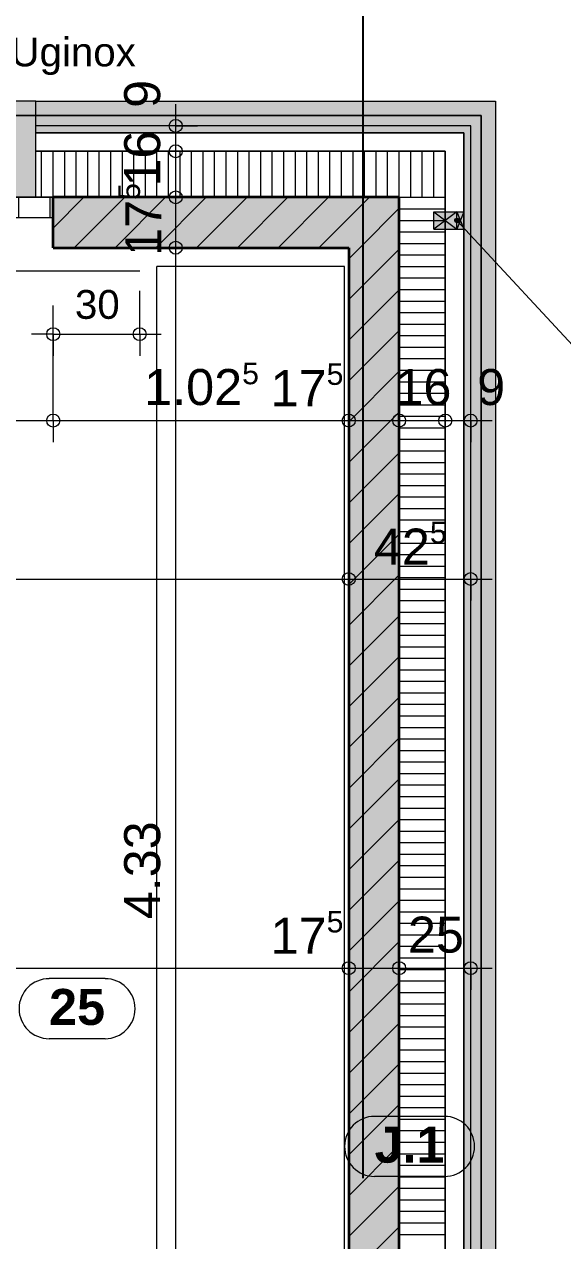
# Model space of a CAD drawing. Header units: metres. Extents: x 0.003 to 0.843, y 0.003 to 0.597.
# Drawn here: x 0.6044 to 0.6417, y 0.4112 to 0.4957 of the extents above; entities that cross this region are included whole.
import ezdxf

# ---------------------------------------------------------------- set-up
doc = ezdxf.new("R2010")
doc.units = ezdxf.units.M
for name, pattern in [('AUSGEZOGEN', [0]), ('LINIE_23', [0.0079, 0.004, -0.0013, 0, -0.0013, 0, -0.0013]), ('PUNKT2', [3.175, 0, -3.175]), ('STRICHLINIE', [19.05, 12.7, -6.35]), ('STRICHPUNKT', [25.4, 12.7, -6.35, 0, -6.35])]:
    doc.linetypes.add(name, pattern=pattern)
for name, color, linetype, lineweight in [('Allgemein', 7, 'AUSGEZOGEN', 18), ('Bauachsen grob', 7, 'STRICHPUNKT', 13), ('Daemmung', 7, 'AUSGEZOGEN', 18), ('Fenster', 7, 'AUSGEZOGEN', 18), ('Fuellflaeche tragende Wände MW', 7, 'AUSGEZOGEN', 13), ('Holz Fassadenverkleidung', 7, 'AUSGEZOGEN', 18), ('Holz Unterkonstruktion', 7, 'AUSGEZOGEN', 25), ('Konstruktion oben', 7, 'STRICHLINIE', 13), ('Moebel', 253, 'AUSGEZOGEN', 13), ('Spengler', 7, 'AUSGEZOGEN', 18), ('Text Werkplan Ausfuehrung', 7, 'AUSGEZOGEN', 25), ('Unterkonstruktion', 7, 'AUSGEZOGEN', 18), ('Vorhangbrett', 7, 'AUSGEZOGEN', 13), ('Wand Mauerwerk tragend', 7, 'AUSGEZOGEN', 35), ('Werkplan- Ausfuehrungsmasse', 7, 'AUSGEZOGEN', 13)]:
    doc.layers.add(name, color=color, linetype=linetype, lineweight=lineweight)
doc.styles.add('ARIAL', font='ARIAL.TTF')

msp = doc.modelspace()

# ---------------------------------------------------------------- hatches: boundary and pattern name
at = {"layer": 'Allgemein', "linetype": 'AUSGEZOGEN', "lineweight": 13}
for points in [[(0.60436, 0.48684), (0.60436, 0.48364), (0.60516, 0.48364), (0.60516, 0.48684), (0.60516, 0.48764), (0.60516, 0.48812), (0.60516, 0.4886), (0.60516, 0.48932), (0.60436, 0.48932), (0.60436, 0.4886), (0.60436, 0.48812), (0.60436, 0.48764)], [(0.63484, 0.48812), (0.63484, 0.39774), (0.63532, 0.39774), (0.63532, 0.48812)]]:
    msp.add_hatch(color=32, dxfattribs=at).paths.add_polyline_path(points)
h = msp.add_hatch(color=32, dxfattribs=at)
h.paths.add_polyline_path([(0.51916, 0.48812), (0.57956, 0.48812), (0.57956, 0.4886), (0.51916, 0.4886)])
h.paths.add_polyline_path([(0.47686, 0.48812), (0.49356, 0.48812), (0.49356, 0.4886), (0.47686, 0.4886)])
h.paths.add_polyline_path([(0.60516, 0.48812), (0.63532, 0.48812), (0.63532, 0.4886), (0.60516, 0.4886)])
at = {"layer": 'Fuellflaeche tragende Wände MW', "linetype": 'AUSGEZOGEN', "lineweight": 13}
for points in [[(0.60636, 0.48364), (0.60636, 0.48014), (0.62686, 0.48014), (0.62686, 0.48364)], [(0.62686, 0.48364), (0.62686, 0.38834), (0.63036, 0.38834), (0.63036, 0.48364)]]:
    msp.add_hatch(color=241, dxfattribs=at).paths.add_polyline_path(points)
at = {"layer": 'Holz Unterkonstruktion', "linetype": 'AUSGEZOGEN', "lineweight": 13}
for points in [[(0.63276, 0.48264), (0.63276, 0.48144), (0.63436, 0.48144), (0.63436, 0.48264)], [(0.63436, 0.48264), (0.63436, 0.48144), (0.63484, 0.48144), (0.63484, 0.48264)]]:
    msp.add_hatch(color=32, dxfattribs=at).paths.add_polyline_path(points)
at = {"layer": 'Spengler', "linetype": 'AUSGEZOGEN', "lineweight": 13}
for points in [[(0.60516, 0.49032), (0.57956, 0.49032), (0.57956, 0.48932), (0.58036, 0.48932), (0.58036, 0.48364), (0.60436, 0.48364), (0.60436, 0.48932), (0.60516, 0.48932)], [(0.63704, 0.49032), (0.60516, 0.49032), (0.60516, 0.4886), (0.63704, 0.4886)], [(0.63704, 0.39674), (0.63704, 0.4886), (0.63532, 0.4886), (0.63532, 0.39674)]]:
    msp.add_hatch(color=254, dxfattribs=at).paths.add_polyline_path(points)
h = msp.add_hatch(color=254, dxfattribs=at)
h.paths.add_polyline_path([(0.58036, 0.4886), (0.60436, 0.4886), (0.60436, 0.48932), (0.58036, 0.48932)])
h.paths.add_polyline_path([(0.60516, 0.49032), (0.60436, 0.4886), (0.60516, 0.48932)])
at = {"layer": 'Text Werkplan Ausfuehrung', "linetype": 'AUSGEZOGEN', "lineweight": 13}
for points in [[(0.634214, 0.482007), (0.634404, 0.482183), (0.634327, 0.482186)], [(0.634214, 0.482007), (0.634327, 0.482186), (0.634217, 0.482084)], [(0.63425, 0.481938), (0.634404, 0.482183), (0.634214, 0.482007)], [(0.634217, 0.482084), (0.634327, 0.482186), (0.634258, 0.48215)], [(0.63425, 0.481938), (0.63447, 0.482142), (0.634404, 0.482183)], [(0.634316, 0.481897), (0.63447, 0.482142), (0.63425, 0.481938)], [(0.634316, 0.481897), (0.634506, 0.482073), (0.63447, 0.482142)], [(0.634393, 0.481894), (0.634506, 0.482073), (0.634316, 0.481897)], [(0.634393, 0.481894), (0.634503, 0.481996), (0.634506, 0.482073)], [(0.634503, 0.481996), (0.634393, 0.481894), (0.634462, 0.48193)]]:
    msp.add_hatch(color=7, dxfattribs=at).paths.add_polyline_path(points)

# ---------------------------------------------------------------- linework, layer by layer
at = {"layer": 'Allgemein', "color": 7, "linetype": 'AUSGEZOGEN', "lineweight": 13}
for p, q in [((0.60516, 0.48932), (0.60436, 0.48932)), ((0.60516, 0.4886), (0.60516, 0.48932)), ((0.63532, 0.4886), (0.60516, 0.4886)), ((0.60516, 0.48764), (0.60516, 0.48812)), ((0.60516, 0.48812), (0.63484, 0.48812)), ((0.63484, 0.48812), (0.63484, 0.48764)), ((0.63532, 0.48812), (0.63532, 0.4886)), ((0.63532, 0.39774), (0.63532, 0.48812)), ((0.60516, 0.48684), (0.60516, 0.48764)), ((0.63484, 0.48764), (0.63484, 0.39774)), ((0.60516, 0.48364), (0.60516, 0.48684)), ((0.60436, 0.48364), (0.60516, 0.48364))]:
    msp.add_line(p, q, dxfattribs=at)
at = {"layer": 'Bauachsen grob', "color": 32, "linetype": 'LINIE_23', "lineweight": 25, "true_color": 0xc36e14}
msp.add_line((0.62786, 0.01554), (0.62786, 0.58264), dxfattribs=at)
at = {"layer": 'Daemmung', "color": 7, "linetype": 'AUSGEZOGEN', "lineweight": 18}
for p, q in [((0.60516, 0.48364), (0.60516, 0.48684)), ((0.63356, 0.48684), (0.60516, 0.48684)), ((0.63356, 0.48364), (0.63356, 0.48684)), ((0.60516, 0.48364), (0.60636, 0.48364)), ((0.60636, 0.48364), (0.63036, 0.48364)), ((0.63036, 0.48364), (0.63036, 0.48014)), ((0.63356, 0.39754), (0.63356, 0.48364)), ((0.63036, 0.48014), (0.63036, 0.39674))]:
    msp.add_line(p, q, dxfattribs=at)
at = {"layer": 'Daemmung', "color": 7, "linetype": 'AUSGEZOGEN', "lineweight": 13}
for p, q in [((0.63036, 0.48364), (0.63356, 0.48364)), ((0.63036, 0.48284), (0.63356, 0.48284)), ((0.63036, 0.48204), (0.63356, 0.48204)), ((0.63036, 0.48124), (0.63356, 0.48124)), ((0.63036, 0.48044), (0.63356, 0.48044)), ((0.63036, 0.48044), (0.63356, 0.48044)), ((0.63036, 0.47964), (0.63356, 0.47964)), ((0.63036, 0.47884), (0.63356, 0.47884)), ((0.63036, 0.47804), (0.63356, 0.47804)), ((0.63036, 0.47724), (0.63356, 0.47724)), ((0.63036, 0.47724), (0.63356, 0.47724)), ((0.63036, 0.47644), (0.63356, 0.47644)), ((0.63036, 0.47564), (0.63356, 0.47564)), ((0.63036, 0.47484), (0.63356, 0.47484)), ((0.63036, 0.47404), (0.63356, 0.47404)), ((0.63036, 0.47404), (0.63356, 0.47404)), ((0.63036, 0.47324), (0.63356, 0.47324)), ((0.63036, 0.47244), (0.63356, 0.47244)), ((0.63036, 0.47164), (0.63356, 0.47164)), ((0.63036, 0.47084), (0.63356, 0.47084)), ((0.63036, 0.47084), (0.63356, 0.47084)), ((0.63036, 0.47004), (0.63356, 0.47004)), ((0.63036, 0.46924), (0.63356, 0.46924)), ((0.63036, 0.46844), (0.63356, 0.46844)), ((0.63036, 0.46764), (0.63356, 0.46764)), ((0.63036, 0.46764), (0.63356, 0.46764))]:
    msp.add_line(p, q, dxfattribs=at)
for points in [[(0.60556, 0.48364), (0.60556, 0.48684), (0.60556, 0.48684)], [(0.60556, 0.48364), (0.60556, 0.48684), (0.60556, 0.48684)], [(0.60636, 0.48364), (0.60636, 0.48684), (0.60636, 0.48684)], [(0.60716, 0.48364), (0.60716, 0.48684), (0.60716, 0.48684)], [(0.60796, 0.48364), (0.60796, 0.48684), (0.60796, 0.48684)], [(0.60876, 0.48364), (0.60876, 0.48684), (0.60876, 0.48684)], [(0.60876, 0.48364), (0.60876, 0.48684), (0.60876, 0.48684)], [(0.60956, 0.48364), (0.60956, 0.48684), (0.60956, 0.48684)], [(0.61036, 0.48364), (0.61036, 0.48684), (0.61036, 0.48684)], [(0.61116, 0.48364), (0.61116, 0.48684), (0.61116, 0.48684)], [(0.61196, 0.48364), (0.61196, 0.48684), (0.61196, 0.48684)], [(0.61196, 0.48364), (0.61196, 0.48684), (0.61196, 0.48684)], [(0.61276, 0.48364), (0.61276, 0.48684), (0.61276, 0.48684)], [(0.61356, 0.48364), (0.61356, 0.48684), (0.61356, 0.48684)], [(0.61436, 0.48364), (0.61436, 0.48684), (0.61436, 0.48684)], [(0.61516, 0.48364), (0.61516, 0.48684), (0.61516, 0.48684)], [(0.61516, 0.48364), (0.61516, 0.48684), (0.61516, 0.48684)], [(0.61596, 0.48364), (0.61596, 0.48684), (0.61596, 0.48684)], [(0.61676, 0.48364), (0.61676, 0.48684), (0.61676, 0.48684)], [(0.61756, 0.48364), (0.61756, 0.48684), (0.61756, 0.48684)], [(0.61836, 0.48364), (0.61836, 0.48684), (0.61836, 0.48684)], [(0.61836, 0.48364), (0.61836, 0.48684), (0.61836, 0.48684)], [(0.61916, 0.48364), (0.61916, 0.48684), (0.61916, 0.48684)], [(0.61996, 0.48364), (0.61996, 0.48684), (0.61996, 0.48684)], [(0.62076, 0.48364), (0.62076, 0.48684), (0.62076, 0.48684)], [(0.62156, 0.48364), (0.62156, 0.48684), (0.62156, 0.48684)], [(0.62156, 0.48364), (0.62156, 0.48684), (0.62156, 0.48684)], [(0.62236, 0.48364), (0.62236, 0.48684), (0.62236, 0.48684)], [(0.62316, 0.48364), (0.62316, 0.48684), (0.62316, 0.48684)], [(0.62396, 0.48364), (0.62396, 0.48684), (0.62396, 0.48684)], [(0.62476, 0.48364), (0.62476, 0.48684), (0.62476, 0.48684)], [(0.62476, 0.48364), (0.62476, 0.48684), (0.62476, 0.48684)], [(0.62556, 0.48364), (0.62556, 0.48684), (0.62556, 0.48684)], [(0.62636, 0.48364), (0.62636, 0.48684), (0.62636, 0.48684)], [(0.62716, 0.48364), (0.62716, 0.48684), (0.62716, 0.48684)], [(0.62796, 0.48364), (0.62796, 0.48684), (0.62796, 0.48684)], [(0.62796, 0.48364), (0.62796, 0.48684), (0.62796, 0.48684)], [(0.62876, 0.48364), (0.62876, 0.48684), (0.62876, 0.48684)], [(0.62956, 0.48364), (0.62956, 0.48684), (0.62956, 0.48684)], [(0.63036, 0.48364), (0.63036, 0.48684), (0.63036, 0.48684)], [(0.63116, 0.48364), (0.63116, 0.48684), (0.63116, 0.48684)], [(0.63116, 0.48364), (0.63116, 0.48684), (0.63116, 0.48684)], [(0.63196, 0.48364), (0.63196, 0.48684), (0.63196, 0.48684)], [(0.63276, 0.48364), (0.63276, 0.48684), (0.63276, 0.48684)], [(0.63036, 0.46684), (0.63356, 0.46684), (0.63356, 0.46684)], [(0.63036, 0.46604), (0.63356, 0.46604), (0.63356, 0.46604)], [(0.63036, 0.46524), (0.63356, 0.46524), (0.63356, 0.46524)], [(0.63036, 0.46444), (0.63356, 0.46444), (0.63356, 0.46444)], [(0.63036, 0.46444), (0.63356, 0.46444), (0.63356, 0.46444)], [(0.63036, 0.46364), (0.63356, 0.46364), (0.63356, 0.46364)], [(0.63036, 0.46284), (0.63356, 0.46284), (0.63356, 0.46284)], [(0.63036, 0.46204), (0.63356, 0.46204), (0.63356, 0.46204)], [(0.63036, 0.46124), (0.63356, 0.46124), (0.63356, 0.46124)], [(0.63036, 0.46124), (0.63356, 0.46124), (0.63356, 0.46124)], [(0.63036, 0.46044), (0.63356, 0.46044), (0.63356, 0.46044)], [(0.63036, 0.45964), (0.63356, 0.45964), (0.63356, 0.45964)], [(0.63036, 0.45884), (0.63356, 0.45884), (0.63356, 0.45884)], [(0.63036, 0.45804), (0.63356, 0.45804), (0.63356, 0.45804)], [(0.63036, 0.45804), (0.63356, 0.45804), (0.63356, 0.45804)], [(0.63036, 0.45724), (0.63356, 0.45724), (0.63356, 0.45724)], [(0.63036, 0.45644), (0.63356, 0.45644), (0.63356, 0.45644)], [(0.63036, 0.45564), (0.63356, 0.45564), (0.63356, 0.45564)], [(0.63036, 0.45484), (0.63356, 0.45484), (0.63356, 0.45484)], [(0.63036, 0.45484), (0.63356, 0.45484), (0.63356, 0.45484)], [(0.63036, 0.45404), (0.63356, 0.45404), (0.63356, 0.45404)], [(0.63036, 0.45324), (0.63356, 0.45324), (0.63356, 0.45324)], [(0.63036, 0.45244), (0.63356, 0.45244), (0.63356, 0.45244)], [(0.63036, 0.45164), (0.63356, 0.45164), (0.63356, 0.45164)], [(0.63036, 0.45164), (0.63356, 0.45164), (0.63356, 0.45164)], [(0.63036, 0.45084), (0.63356, 0.45084), (0.63356, 0.45084)], [(0.63036, 0.45004), (0.63356, 0.45004), (0.63356, 0.45004)], [(0.63036, 0.44924), (0.63356, 0.44924), (0.63356, 0.44924)], [(0.63036, 0.44844), (0.63356, 0.44844), (0.63356, 0.44844)], [(0.63036, 0.44844), (0.63356, 0.44844), (0.63356, 0.44844)], [(0.63036, 0.44764), (0.63356, 0.44764), (0.63356, 0.44764)], [(0.63036, 0.44684), (0.63356, 0.44684), (0.63356, 0.44684)], [(0.63036, 0.44604), (0.63356, 0.44604), (0.63356, 0.44604)], [(0.63036, 0.44524), (0.63356, 0.44524), (0.63356, 0.44524)], [(0.63036, 0.44524), (0.63356, 0.44524), (0.63356, 0.44524)], [(0.63036, 0.44444), (0.63356, 0.44444), (0.63356, 0.44444)], [(0.63036, 0.44364), (0.63356, 0.44364), (0.63356, 0.44364)], [(0.63036, 0.44284), (0.63356, 0.44284), (0.63356, 0.44284)], [(0.63036, 0.44204), (0.63356, 0.44204), (0.63356, 0.44204)], [(0.63036, 0.44204), (0.63356, 0.44204), (0.63356, 0.44204)], [(0.63036, 0.44124), (0.63036, 0.44124), (0.63356, 0.44124), (0.63356, 0.44124)], [(0.63036, 0.44044), (0.63036, 0.44044), (0.63356, 0.44044), (0.63356, 0.44044)], [(0.63036, 0.43964), (0.63036, 0.43964), (0.63356, 0.43964), (0.63356, 0.43964)], [(0.63036, 0.43884), (0.63356, 0.43884), (0.63356, 0.43884)], [(0.63036, 0.43884), (0.63356, 0.43884), (0.63356, 0.43884)], [(0.63036, 0.43804), (0.63036, 0.43804), (0.63356, 0.43804)], [(0.63036, 0.43724), (0.63036, 0.43724), (0.63356, 0.43724), (0.63356, 0.43724)], [(0.63036, 0.43644), (0.63036, 0.43644), (0.63356, 0.43644), (0.63356, 0.43644)], [(0.63036, 0.43564), (0.63036, 0.43564), (0.63356, 0.43564), (0.63356, 0.43564)], [(0.63036, 0.43564), (0.63036, 0.43564), (0.63356, 0.43564), (0.63356, 0.43564)], [(0.63036, 0.43484), (0.63036, 0.43484), (0.63356, 0.43484)], [(0.63036, 0.43404), (0.63036, 0.43404), (0.63356, 0.43404)], [(0.63036, 0.43324), (0.63036, 0.43324), (0.63356, 0.43324)], [(0.63036, 0.43244), (0.63036, 0.43244), (0.63356, 0.43244)], [(0.63036, 0.43244), (0.63036, 0.43244), (0.63356, 0.43244)], [(0.63036, 0.43164), (0.63036, 0.43164), (0.63356, 0.43164)], [(0.63036, 0.43084), (0.63036, 0.43084), (0.63356, 0.43084)], [(0.63036, 0.43004), (0.63036, 0.43004), (0.63356, 0.43004)], [(0.63036, 0.42924), (0.63036, 0.42924), (0.63356, 0.42924)], [(0.63036, 0.42924), (0.63036, 0.42924), (0.63356, 0.42924)], [(0.63036, 0.42844), (0.63036, 0.42844), (0.63356, 0.42844)], [(0.63036, 0.42764), (0.63036, 0.42764), (0.63356, 0.42764)], [(0.63036, 0.42684), (0.63036, 0.42684), (0.63356, 0.42684)], [(0.63036, 0.42604), (0.63036, 0.42604), (0.63356, 0.42604)], [(0.63036, 0.42604), (0.63036, 0.42604), (0.63356, 0.42604)], [(0.63036, 0.42524), (0.63036, 0.42524), (0.63356, 0.42524)], [(0.63036, 0.42444), (0.63036, 0.42444), (0.63356, 0.42444)], [(0.63036, 0.42364), (0.63036, 0.42364), (0.63356, 0.42364)], [(0.63036, 0.42284), (0.63036, 0.42284), (0.63356, 0.42284)], [(0.63036, 0.42284), (0.63036, 0.42284), (0.63356, 0.42284)], [(0.63036, 0.42204), (0.63036, 0.42204), (0.63356, 0.42204)], [(0.63036, 0.42124), (0.63036, 0.42124), (0.63356, 0.42124)], [(0.63036, 0.42044), (0.63036, 0.42044), (0.63356, 0.42044)], [(0.63036, 0.41964), (0.63036, 0.41964), (0.63356, 0.41964)], [(0.63036, 0.41964), (0.63036, 0.41964), (0.63356, 0.41964)], [(0.63036, 0.41884), (0.63036, 0.41884), (0.63356, 0.41884)], [(0.63036, 0.41804), (0.63036, 0.41804), (0.63356, 0.41804)], [(0.63036, 0.41724), (0.63036, 0.41724), (0.63356, 0.41724)], [(0.63036, 0.41644), (0.63036, 0.41644), (0.63356, 0.41644)], [(0.63036, 0.41644), (0.63036, 0.41644), (0.63356, 0.41644)], [(0.63036, 0.41564), (0.63036, 0.41564), (0.63356, 0.41564)], [(0.63036, 0.41484), (0.63036, 0.41484), (0.63356, 0.41484)], [(0.63036, 0.41404), (0.63036, 0.41404), (0.63356, 0.41404)], [(0.63036, 0.41324), (0.63036, 0.41324), (0.63356, 0.41324)], [(0.63036, 0.41324), (0.63036, 0.41324), (0.63356, 0.41324)], [(0.63036, 0.41244), (0.63036, 0.41244), (0.63356, 0.41244)], [(0.63036, 0.41164), (0.63036, 0.41164), (0.63356, 0.41164)]]:
    msp.add_lwpolyline(points, dxfattribs=at)
at = {"layer": 'Fenster', "color": 7, "linetype": 'AUSGEZOGEN', "lineweight": 13}
for points in [[(0.60516, 0.48364), (0.60516, 0.49032), (0.57956, 0.49032), (0.57956, 0.48364), (0.60516, 0.48364)], [(0.60616, 0.48364), (0.60396, 0.48364), (0.60396, 0.48224), (0.60616, 0.48224), (0.60616, 0.48364)]]:
    msp.add_lwpolyline(points, dxfattribs=at)
at = {"layer": 'Holz Fassadenverkleidung', "color": 7, "linetype": 'PUNKT2', "lineweight": 13}
for p, q in [((0.63604, 0.48932), (0.31268, 0.48932)), ((0.63604, 0.39674), (0.63604, 0.48932))]:
    msp.add_line(p, q, dxfattribs=at)
at = {"layer": 'Holz Unterkonstruktion', "color": 7, "linetype": 'AUSGEZOGEN', "lineweight": 13}
for p, q in [((0.63276, 0.48144), (0.63276, 0.48264)), ((0.63276, 0.48264), (0.63436, 0.48264)), ((0.63436, 0.48264), (0.63276, 0.48144)), ((0.63276, 0.48264), (0.63436, 0.48144)), ((0.63436, 0.48144), (0.63436, 0.48264)), ((0.63436, 0.48144), (0.63436, 0.48264)), ((0.63436, 0.48264), (0.63484, 0.48264)), ((0.63484, 0.48264), (0.63436, 0.48144)), ((0.63436, 0.48264), (0.63484, 0.48144)), ((0.63484, 0.48144), (0.63484, 0.48264)), ((0.63276, 0.48144), (0.63436, 0.48144)), ((0.63436, 0.48144), (0.63484, 0.48144))]:
    msp.add_line(p, q, dxfattribs=at)
at = {"layer": 'Konstruktion oben', "color": 7, "linetype": 'STRICHPUNKT', "lineweight": 18}
for p, q in [((0.31268, 0.48932), (0.63604, 0.48932)), ((0.63604, 0.48932), (0.63604, 0.39674))]:
    msp.add_line(p, q, dxfattribs=at)
at = {"layer": 'Moebel', "color": 253, "linetype": 'AUSGEZOGEN', "lineweight": 13}
for p, q in [((0.62656, 0.47884), (0.61356, 0.47884)), ((0.61356, 0.39484), (0.61356, 0.47884)), ((0.62656, 0.39484), (0.62656, 0.47884))]:
    msp.add_line(p, q, dxfattribs=at)
at = {"layer": 'Spengler', "color": 7, "linetype": 'AUSGEZOGEN', "lineweight": 13}
for p, q in [((0.60516, 0.49032), (0.63704, 0.49032)), ((0.63704, 0.49032), (0.63704, 0.39674))]:
    msp.add_line(p, q, dxfattribs=at)
at = {"layer": 'Text Werkplan Ausfuehrung', "color": 7, "linetype": 'AUSGEZOGEN', "lineweight": 13}
for p, q in [((0.63425, 0.481938), (0.63425, 0.481938)), ((0.634258, 0.48215), (0.634258, 0.48215)), ((0.646193, 0.469259), (0.63436, 0.48204)), ((0.634462, 0.48193), (0.634462, 0.48193)), ((0.63447, 0.482142), (0.63447, 0.482142))]:
    msp.add_line(p, q, dxfattribs=at)
at = {"layer": 'Text Werkplan Ausfuehrung', "color": 240, "linetype": 'AUSGEZOGEN', "lineweight": 13}
for p, q in [((0.60996, 0.429393), (0.606075, 0.429393)), ((0.60996, 0.425226), (0.606075, 0.425226))]:
    msp.add_line(p, q, dxfattribs=at)
at = {"layer": 'Text Werkplan Ausfuehrung', "color": 92, "linetype": 'AUSGEZOGEN', "lineweight": 13}
for p, q in [((0.633508, 0.419831), (0.628652, 0.419831)), ((0.633508, 0.415664), (0.628652, 0.415664))]:
    msp.add_line(p, q, dxfattribs=at)
at = {"layer": 'Text Werkplan Ausfuehrung', "color": 7, "linetype": 'AUSGEZOGEN', "lineweight": 13}
msp.add_circle((0.63436, 0.48204), 0.00015, dxfattribs=at)
at = {"layer": 'Text Werkplan Ausfuehrung', "color": 240, "linetype": 'AUSGEZOGEN', "lineweight": 13}
for centre, start, end in [((0.606075, 0.427309), 90, 270), ((0.60996, 0.427309), 270, 90)]:
    msp.add_arc(centre, 0.002083, start, end, dxfattribs=at)
at = {"layer": 'Text Werkplan Ausfuehrung', "color": 92, "linetype": 'AUSGEZOGEN', "lineweight": 13}
for centre, start, end in [((0.628652, 0.417748), 90, 270), ((0.633508, 0.417748), 270, 90)]:
    msp.add_arc(centre, 0.002083, start, end, dxfattribs=at)
at = {"layer": 'Unterkonstruktion', "color": 7, "linetype": 'AUSGEZOGEN', "lineweight": 13}
for p, q in [((0.60516, 0.48764), (0.60516, 0.48812)), ((0.63484, 0.48812), (0.60516, 0.48812)), ((0.63484, 0.48764), (0.63484, 0.48812)), ((0.60516, 0.48684), (0.60516, 0.48764)), ((0.63484, 0.39774), (0.63484, 0.48764)), ((0.60516, 0.48684), (0.63356, 0.48684)), ((0.63356, 0.48684), (0.63356, 0.48364)), ((0.63356, 0.48364), (0.63356, 0.39754))]:
    msp.add_line(p, q, dxfattribs=at)
at = {"layer": 'Vorhangbrett', "color": 191, "linetype": 'STRICHPUNKT', "lineweight": 13, "true_color": 0xbe96ea}
msp.add_line((0.57236, 0.47854), (0.61236, 0.47854), dxfattribs=at)
at = {"layer": 'Vorhangbrett', "color": 191, "linetype": 'AUSGEZOGEN', "lineweight": 18, "true_color": 0xbe96ea}
for p, q in [((0.61236, 0.47414), (0.61236, 0.47714)), ((0.60636, 0.47414), (0.60636, 0.47564)), ((0.61236, 0.47414), (0.61236, 0.47564)), ((0.60636, 0.47414), (0.60636, 0.47264)), ((0.60636, 0.47414), (0.60636, 0.47414)), ((0.61236, 0.47414), (0.61236, 0.47264))]:
    msp.add_line(p, q, dxfattribs=at)
at = {"layer": 'Vorhangbrett', "color": 191, "linetype": 'AUSGEZOGEN', "lineweight": 13, "true_color": 0xbe96ea}
for p, q in [((0.60636, 0.47414), (0.60486, 0.47414)), ((0.60636, 0.47414), (0.61236, 0.47414)), ((0.61236, 0.47414), (0.61386, 0.47414))]:
    msp.add_line(p, q, dxfattribs=at)
at = {"layer": 'Vorhangbrett', "color": 191, "linetype": 'AUSGEZOGEN', "lineweight": 18, "true_color": 0xbe96ea}
for centre in [(0.60636, 0.47414), (0.61236, 0.47414)]:
    msp.add_circle(centre, 0.00045, dxfattribs=at)
at = {"layer": 'Wand Mauerwerk tragend', "color": 180, "linetype": 'STRICHPUNKT', "lineweight": 18}
for p, q in [((0.60436, 0.48364), (0.58036, 0.48364)), ((0.60516, 0.48364), (0.60436, 0.48364)), ((0.60636, 0.48364), (0.60516, 0.48364)), ((0.60636, 0.48224), (0.60636, 0.48364)), ((0.57836, 0.48224), (0.60636, 0.48224))]:
    msp.add_line(p, q, dxfattribs=at)
at = {"layer": 'Wand Mauerwerk tragend', "color": 7, "linetype": 'AUSGEZOGEN', "lineweight": 35}
for p, q in [((0.60636, 0.48224), (0.60636, 0.48364)), ((0.63036, 0.48364), (0.60636, 0.48364)), ((0.63036, 0.48014), (0.63036, 0.48364)), ((0.60636, 0.48014), (0.60636, 0.48224)), ((0.60636, 0.48014), (0.62686, 0.48014)), ((0.62686, 0.48014), (0.62686, 0.39674)), ((0.63036, 0.39674), (0.63036, 0.48014))]:
    msp.add_line(p, q, dxfattribs=at)
at = {"layer": 'Wand Mauerwerk tragend', "color": 7, "linetype": 'AUSGEZOGEN', "lineweight": 13}
for p, q in [((0.60636, 0.481503), (0.608497, 0.48364)), ((0.607825, 0.48014), (0.611325, 0.48364)), ((0.610654, 0.48014), (0.614154, 0.48364)), ((0.613482, 0.48014), (0.616982, 0.48364)), ((0.61631, 0.48014), (0.61981, 0.48364)), ((0.619139, 0.48014), (0.622639, 0.48364)), ((0.621967, 0.48014), (0.625467, 0.48364)), ((0.624796, 0.48014), (0.628296, 0.48364)), ((0.627624, 0.48014), (0.63036, 0.482876)), ((0.62686, 0.479376), (0.627624, 0.48014)), ((0.62686, 0.476547), (0.63036, 0.480047)), ((0.62686, 0.473719), (0.63036, 0.477219)), ((0.62686, 0.470891), (0.63036, 0.474391)), ((0.62686, 0.468062), (0.63036, 0.471562)), ((0.62686, 0.465234), (0.63036, 0.468734)), ((0.62686, 0.462405), (0.63036, 0.465905)), ((0.62686, 0.459577), (0.63036, 0.463077)), ((0.62686, 0.456748), (0.63036, 0.460248)), ((0.62686, 0.45392), (0.63036, 0.45742)), ((0.62686, 0.451092), (0.63036, 0.454592)), ((0.62686, 0.448263), (0.63036, 0.451763)), ((0.62686, 0.445435), (0.63036, 0.448935)), ((0.62686, 0.442606), (0.63036, 0.446106)), ((0.62686, 0.439778), (0.63036, 0.443278)), ((0.62686, 0.436949), (0.63036, 0.440449)), ((0.62686, 0.434121), (0.63036, 0.437621)), ((0.62686, 0.431293), (0.63036, 0.434793)), ((0.62686, 0.428464), (0.63036, 0.431964)), ((0.62686, 0.425636), (0.63036, 0.429136)), ((0.62686, 0.422807), (0.63036, 0.426307)), ((0.62686, 0.419979), (0.63036, 0.423479)), ((0.62686, 0.41715), (0.63036, 0.42065)), ((0.62686, 0.414322), (0.63036, 0.417822)), ((0.62686, 0.411494), (0.63036, 0.414994)), ((0.62686, 0.408665), (0.63036, 0.412165))]:
    msp.add_line(p, q, dxfattribs=at)
at = {"layer": 'Werkplan- Ausfuehrungsmasse', "color": 7, "linetype": 'AUSGEZOGEN', "lineweight": 13}
for p, q in [((0.61486, 0.4886), (0.61486, 0.4901)), ((0.61486, 0.4886), (0.61336, 0.4886)), ((0.61486, 0.4886), (0.61636, 0.4886)), ((0.61486, 0.4886), (0.61486, 0.4886)), ((0.61486, 0.48684), (0.61486, 0.4886)), ((0.61486, 0.48684), (0.61336, 0.48684)), ((0.61486, 0.48684), (0.61636, 0.48684)), ((0.61486, 0.48684), (0.61486, 0.48684)), ((0.61486, 0.48364), (0.61486, 0.48684)), ((0.61486, 0.48364), (0.61336, 0.48364)), ((0.61486, 0.48364), (0.61636, 0.48364)), ((0.61486, 0.48364), (0.61486, 0.48364)), ((0.61486, 0.48014), (0.61486, 0.48364)), ((0.61486, 0.48014), (0.61336, 0.48014)), ((0.61486, 0.48014), (0.61636, 0.48014)), ((0.61486, 0.48014), (0.61486, 0.48014)), ((0.61486, 0.39354), (0.61486, 0.48014)), ((0.60636, 0.46814), (0.60636, 0.46964)), ((0.62686, 0.46814), (0.62686, 0.46964)), ((0.63036, 0.46814), (0.63036, 0.46964)), ((0.63356, 0.46814), (0.63356, 0.46964)), ((0.63532, 0.46814), (0.63532, 0.46964)), ((0.57836, 0.46814), (0.60636, 0.46814)), ((0.60636, 0.46814), (0.60636, 0.46664)), ((0.60636, 0.46814), (0.62686, 0.46814)), ((0.62686, 0.46814), (0.62686, 0.46664)), ((0.62686, 0.46814), (0.62686, 0.46814)), ((0.62686, 0.46814), (0.63036, 0.46814)), ((0.63036, 0.46814), (0.63036, 0.46664)), ((0.63036, 0.46814), (0.63036, 0.46814)), ((0.63036, 0.46814), (0.63356, 0.46814)), ((0.63356, 0.46814), (0.63356, 0.46664)), ((0.63356, 0.46814), (0.63356, 0.46814)), ((0.63356, 0.46814), (0.63532, 0.46814)), ((0.63532, 0.46814), (0.63532, 0.46664)), ((0.63532, 0.46814), (0.63532, 0.46814)), ((0.63532, 0.46814), (0.63682, 0.46814)), ((0.62686, 0.45714), (0.62686, 0.45864)), ((0.63532, 0.45714), (0.63532, 0.45864)), ((0.55736, 0.45714), (0.62686, 0.45714)), ((0.62686, 0.45714), (0.62686, 0.45564)), ((0.62686, 0.45714), (0.62686, 0.45714)), ((0.62686, 0.45714), (0.63532, 0.45714)), ((0.63532, 0.45714), (0.63532, 0.45564)), ((0.63532, 0.45714), (0.63532, 0.45714)), ((0.63532, 0.45714), (0.63682, 0.45714)), ((0.62686, 0.430122), (0.62686, 0.431622)), ((0.63036, 0.430122), (0.63036, 0.431622)), ((0.63532, 0.430122), (0.63532, 0.431622)), ((0.55736, 0.430122), (0.62686, 0.430122)), ((0.62686, 0.430122), (0.62686, 0.428622)), ((0.62686, 0.430122), (0.62686, 0.430122)), ((0.62686, 0.430122), (0.63036, 0.430122)), ((0.63036, 0.430122), (0.63036, 0.428622)), ((0.63036, 0.430122), (0.63036, 0.430122)), ((0.63036, 0.430122), (0.63532, 0.430122)), ((0.63532, 0.430122), (0.63532, 0.428622)), ((0.63532, 0.430122), (0.63532, 0.430122)), ((0.63532, 0.430122), (0.63682, 0.430122))]:
    msp.add_line(p, q, dxfattribs=at)
msp.add_lwpolyline([(0.60636, 0.46814), (0.60636, 0.468765), (0.60636, 0.468765), (0.60636, 0.468765), (0.60636, 0.468765), (0.60636, 0.468908), (0.60636, 0.468908), (0.60636, 0.468912), (0.60636, 0.468912), (0.60636, 0.47614)], dxfattribs=at)
for centre in [(0.61486, 0.4886), (0.61486, 0.48684), (0.61486, 0.48364), (0.61486, 0.48014), (0.60636, 0.46814), (0.62686, 0.46814), (0.63036, 0.46814), (0.63356, 0.46814), (0.63532, 0.46814), (0.62686, 0.45714), (0.63532, 0.45714), (0.62686, 0.430122), (0.63036, 0.430122), (0.63532, 0.430122)]:
    msp.add_circle(centre, 0.00045, dxfattribs=at)

# ---------------------------------------------------------------- texts
at = {"layer": 'Text Werkplan Ausfuehrung', "color": 7, "linetype": 'AUSGEZOGEN', "lineweight": 25, "insert": (0.581344, 0.492129), "char_height": 0.002, "width": 0.001, "attachment_point": 7, "style": 'ARIAL'}
msp.add_mtext('Abdeckblech\\~aus\\~Uginox', dxfattribs=at)
at = {"layer": 'Text Werkplan Ausfuehrung', "color": 240, "linetype": 'AUSGEZOGEN', "lineweight": 13, "insert": (0.606075, 0.426143), "char_height": 0.0025, "width": 0.00125, "attachment_point": 7, "style": 'ARIAL'}
msp.add_mtext('\\fArial|i0|b1|c0|p0;25', dxfattribs=at)
at = {"layer": 'Text Werkplan Ausfuehrung', "color": 92, "linetype": 'AUSGEZOGEN', "lineweight": 13, "insert": (0.628652, 0.416581), "char_height": 0.0025, "width": 0.00125, "attachment_point": 7, "style": 'ARIAL'}
msp.add_mtext('\\fArial|i0|b1|c0|p0;J.1', dxfattribs=at)
at = {"layer": 'Vorhangbrett', "color": 191, "linetype": 'AUSGEZOGEN', "lineweight": 18, "true_color": 0xbe96ea, "insert": (0.607869, 0.475175), "char_height": 0.002, "width": 0.001, "attachment_point": 7, "style": 'ARIAL'}
msp.add_mtext('30', dxfattribs=at)
at = {"layer": 'Werkplan- Ausfuehrungsmasse', "color": 7, "linetype": 'AUSGEZOGEN', "lineweight": 13, "attachment_point": 7, "rotation": 90, "style": 'ARIAL'}
for s, insert, char_height, width in [('9', (0.613817, 0.48985), 0.0025, 0.00125), ('16', (0.613817, 0.484385), 0.0025, 0.00125), ('5', (0.612402, 0.483463), 0.0015, 0.00075), ('17', (0.61386, 0.479579), 0.0025, 0.00125), ('4.33', (0.613816, 0.433521), 0.0025, 0.00125)]:
    msp.add_mtext(s, dxfattribs=dict(at, insert=insert, char_height=char_height, width=width))
at = {"layer": 'Werkplan- Ausfuehrungsmasse', "color": 7, "linetype": 'AUSGEZOGEN', "lineweight": 13, "attachment_point": 7, "style": 'ARIAL'}
for s, insert, char_height, width in [('5', (0.619468, 0.470641), 0.0015, 0.00075), ('5', (0.625328, 0.470598), 0.0015, 0.00075), ('1.02', (0.612671, 0.469183), 0.0025, 0.00125), ('17', (0.621444, 0.46914), 0.0025, 0.00125), ('16', (0.630098, 0.469183), 0.0025, 0.00125), ('9', (0.63577, 0.469183), 0.0025, 0.00125), ('5', (0.632492, 0.459598), 0.0015, 0.00075), ('42', (0.628607, 0.45814), 0.0025, 0.00125), ('5', (0.625328, 0.43258), 0.0015, 0.00075), ('17', (0.621444, 0.431122), 0.0025, 0.00125), ('25', (0.630968, 0.431165), 0.0025, 0.00125)]:
    msp.add_mtext(s, dxfattribs=dict(at, insert=insert, char_height=char_height, width=width))

doc.saveas('drawing.dxf')
